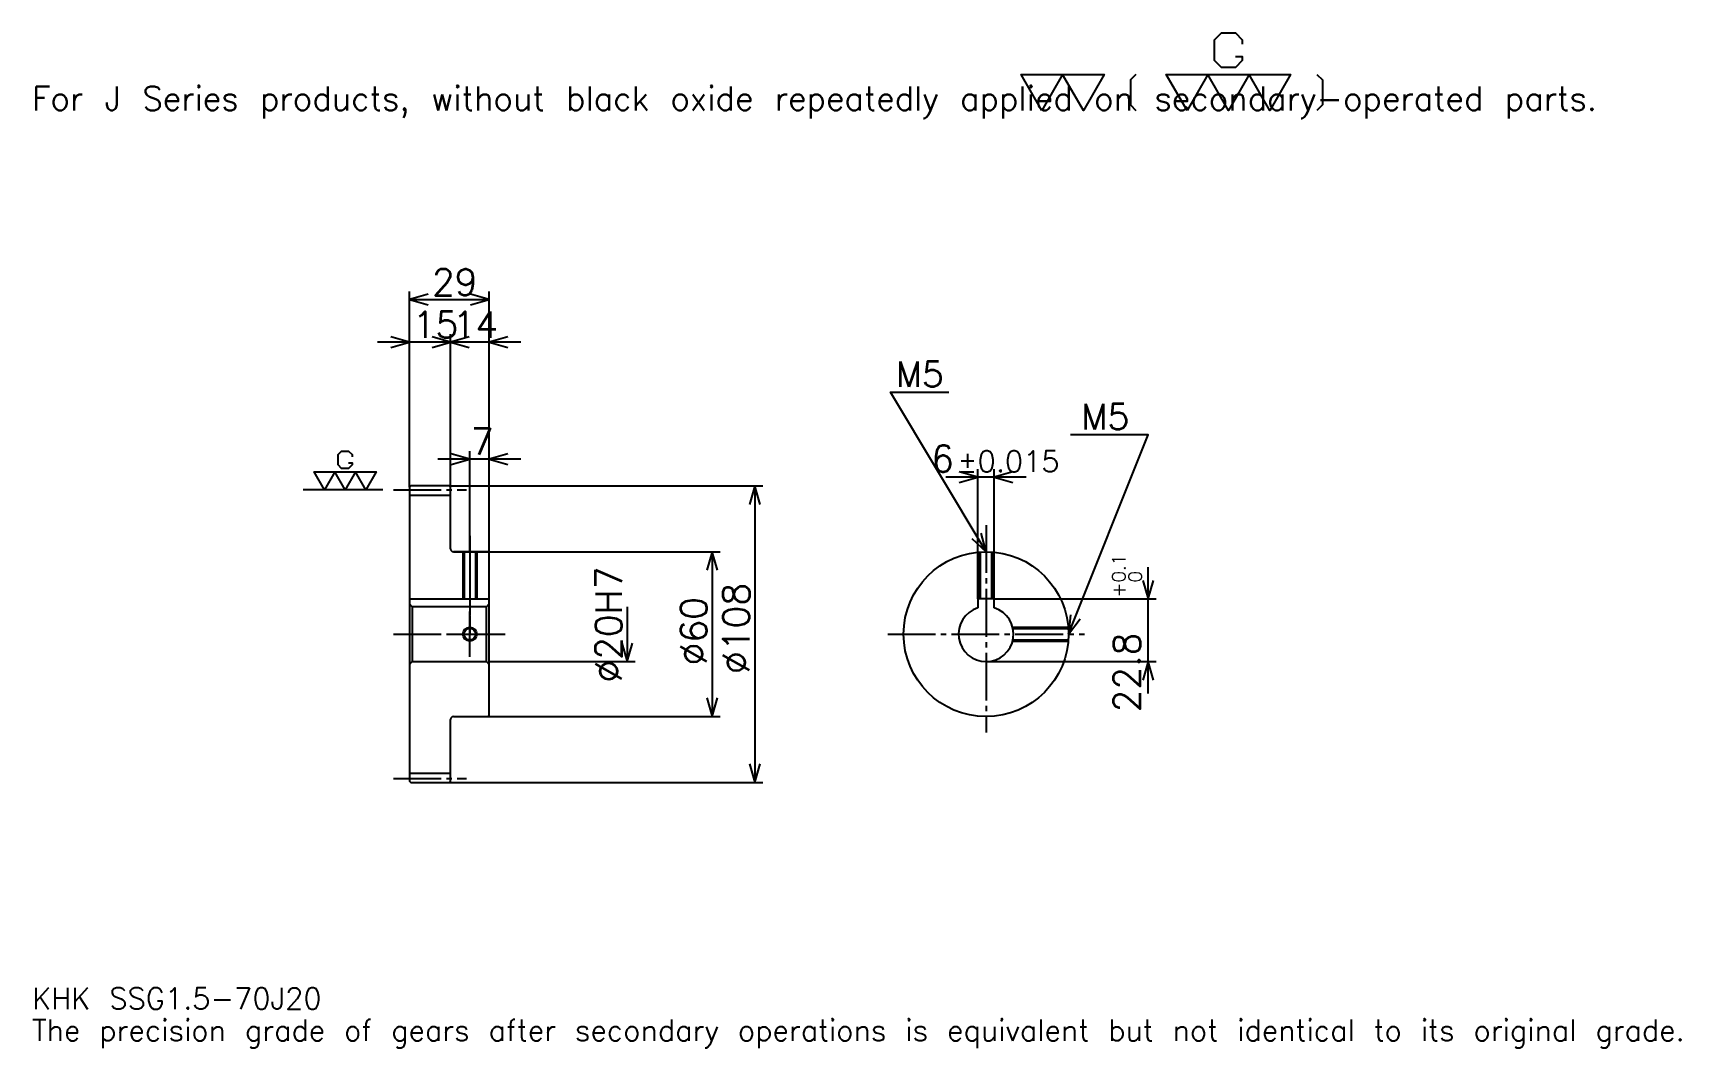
# Model space of a CAD drawing. Extents: x 20 to 620, y 7 to 376.
import ezdxf

# ---------------------------------------------------------------- set-up
doc = ezdxf.new("R2010")
doc.units = 0
doc.linetypes.add('DASHDOT', pattern=[23.217392, 17.413043, -1.934783, 1.934783, -1.934783])
doc.layers.get('0').update_dxf_attribs({"linetype": 'CONTINUOUS'})
doc.layers.add('DASHDOT', color=6, linetype='DASHDOT')
doc.styles.add('KANJI', font='TXT', dxfattribs={"bigfont": 'BIGFONT'})

msp = doc.modelspace()

# ---------------------------------------------------------------- linework, layer by layer
at = {"color": 5}
for p, q in [((156.717407, 211.684784), (156.717407, 282.304352)), ((185.717407, 211.684784), (185.717407, 282.304352)), ((156.717407, 279.402161), (185.717407, 279.402161)), ((171.717407, 211.684784), (171.717407, 266.826111)), ((183.326111, 263.92392), (145.108704, 263.92392)), ((197.326111, 263.92392), (160.108719, 263.92392)), ((178.717407, 211.684784), (178.717407, 224.260864)), ((197.326111, 221.358704), (167.108704, 221.358704)), ((363.630432, 170.484787), (363.630432, 217.67392)), ((369.630432, 170.484787), (369.630432, 217.67392)), ((156.717407, 211.184784), (156.717407, 211.684784)), ((171.217407, 211.684784), (185.717407, 211.684784)), ((171.717407, 211.184784), (171.717407, 211.684784)), ((178.717407, 187.684784), (178.717407, 211.684784)), ((178.717407, 187.684784), (178.717407, 211.684784)), ((185.717407, 211.684784), (285.358704, 211.684784)), ((185.717407, 187.184784), (185.717407, 211.684784)), ((282.456543, 211.684784), (282.456543, 103.684784)), ((381.239136, 214.771744), (352.021759, 214.771744)), ((172.717407, 187.684784), (185.717407, 187.684784)), ((185.717407, 187.684784), (269.880463, 187.684784)), ((266.978271, 187.684784), (266.978271, 127.684784)), ((425.652191, 136.076096), (425.652191, 182.093475)), ((369.630432, 170.484787), (428.554352, 170.484787)), ((236.021759, 167.684784), (236.021759, 147.684784)), ((185.717407, 147.684784), (238.923935, 147.684784)), ((366.630432, 147.684784), (428.554352, 147.684784)), ((172.717407, 127.684784), (185.717407, 127.684784)), ((185.717407, 127.684784), (269.880463, 127.684784)), ((171.217407, 103.684784), (185.717407, 103.684784)), ((185.717407, 103.684784), (285.358704, 103.684784))]:
    msp.add_line(p, q, dxfattribs=at)
at = {"color": 7}
msp.add_line((147.043488, 210.184784), (118.021759, 210.184784), dxfattribs=at)
at = {"color": 4}
for p, q in [((156.717407, 208.309784), (171.717407, 208.309784)), ((156.717407, 170.484787), (185.717407, 170.484787)), ((184.717407, 167.684784), (185.717407, 168.684784)), ((157.717407, 167.684784), (157.717407, 147.684784)), ((184.717407, 147.684784), (185.717407, 146.684784)), ((156.717407, 107.059784), (171.717407, 107.059784))]:
    msp.add_line(p, q, dxfattribs=at)
at = {"color": 7}
for points in [[(457.382599, 367.879547), (459.897827, 367.879547), (459.897827, 366.370422), (457.382599, 363.855225), (452.352173, 363.855225), (449.836945, 366.370422), (449.836945, 373.916077), (452.352173, 376.431305), (457.382599, 376.431305), (459.897827, 373.916077), (459.897827, 372.406952)], [(386.956512, 348.260864), (379.410858, 361.339996), (409.593475, 361.339996), (402.047821, 348.260864), (394.502167, 361.339996), (386.956512, 348.260864)], [(421.163452, 361.339996), (419.151306, 359.32782), (419.151306, 350.273041), (421.163452, 348.260864)], [(439.776062, 348.260864), (432.230438, 361.339996), (477.504333, 361.339996), (469.958679, 348.260864), (462.413025, 361.339996), (454.867371, 348.260864), (447.321716, 361.339996), (439.776062, 348.260864)], [(487.062164, 361.339996), (489.074341, 359.32782), (489.074341, 350.273041), (487.062164, 348.260864)], [(134.564148, 219.994141), (135.821747, 219.994141), (135.821747, 219.239563), (134.564148, 217.981964), (132.048935, 217.981964), (130.791321, 219.239563), (130.791321, 223.01239), (132.048935, 224.270004), (134.564148, 224.270004), (135.821747, 223.01239), (135.821747, 222.257828)], [(125.760887, 210.184784), (121.98806, 216.72435), (144.625015, 216.72435), (140.852188, 210.184784), (137.079361, 216.72435), (133.306534, 210.184784), (129.533707, 216.72435), (125.760887, 210.184784)]]:
    msp.add_lwpolyline(points, dxfattribs=at)
at = {"color": 5}
for points in [[(163.489151, 281.336975), (156.717407, 279.402161), (163.489151, 277.467407)], [(178.945663, 277.467407), (185.717407, 279.402161), (178.945663, 281.336975)], [(149.945663, 261.989136), (156.717407, 263.92392), (149.945663, 265.858704)], [(164.945663, 261.989136), (171.717407, 263.92392), (164.945663, 265.858704)], [(178.489151, 265.858704), (171.717407, 263.92392), (178.489151, 261.989136)], [(192.489151, 265.858704), (185.717407, 263.92392), (192.489151, 261.989136)], [(366.630432, 187.684784), (331.804382, 245.728271), (353.086975, 245.728271)], [(396.630432, 157.684784), (425.652191, 230.25), (397.404358, 230.25)], [(171.945663, 219.42392), (178.717407, 221.358704), (171.945663, 223.293488)], [(192.489151, 223.293488), (185.717407, 221.358704), (192.489151, 219.42392)], [(356.858704, 212.83696), (363.630432, 214.771744), (356.858704, 216.706528)], [(376.402191, 216.706528), (369.630432, 214.771744), (376.402191, 212.83696)], [(284.391327, 204.91304), (282.456543, 211.684784), (280.521759, 204.91304)], [(361.487366, 192.496063), (366.630432, 187.684784), (364.805481, 194.486938)], [(268.913055, 180.91304), (266.978271, 187.684784), (265.043488, 180.91304)], [(423.717407, 177.256531), (425.652191, 170.484787), (427.586975, 177.256531)], [(397.348633, 164.690781), (396.630432, 157.684784), (400.941528, 163.253845)], [(234.086975, 154.456528), (236.021759, 147.684784), (237.956543, 154.456528)], [(427.586975, 140.91304), (425.652191, 147.684784), (423.717407, 140.91304)], [(265.043488, 134.456528), (266.978271, 127.684784), (268.913055, 134.456528)], [(280.521759, 110.456528), (282.456543, 103.684784), (284.391327, 110.456528)]]:
    msp.add_lwpolyline(points, dxfattribs=at)
at = {"color": 4}
for points in [[(171.717407, 188.684784), (171.717407, 211.184784), (171.217407, 211.684784), (157.217407, 211.684784), (156.717407, 211.184784), (156.717407, 146.684784)], [(172.717407, 127.684784), (185.217407, 127.684784), (185.717407, 128.184784), (185.717407, 187.184784), (185.217407, 187.684784), (172.717407, 187.684784)], [(176.217407, 187.684784), (176.217407, 170.484787)], [(176.652405, 187.684784), (176.652405, 170.484787)], [(180.78241, 187.684784), (180.78241, 170.484787)], [(181.217407, 187.684784), (181.217407, 170.484787)], [(364.130432, 170.484787), (364.130432, 187.580444)], [(364.56543, 170.484787), (364.56543, 187.613632)], [(368.695435, 170.484787), (368.695435, 187.613632)], [(369.130432, 170.484787), (369.130432, 187.580444)], [(156.717407, 146.684784), (157.717407, 147.684784), (184.717407, 147.684784), (184.717407, 167.684784), (157.717407, 167.684784), (156.717407, 168.684784)], [(369.630432, 167.224182), (369.630432, 170.484787), (363.630432, 170.484787), (363.630432, 167.224182)], [(376.312927, 160.184784), (396.526093, 160.184784)], [(376.414917, 159.749786), (396.559296, 159.749786)], [(376.312927, 155.184784), (396.526093, 155.184784)], [(376.414917, 155.619781), (396.559296, 155.619781)], [(156.717407, 146.684784), (156.717407, 104.184784), (157.217407, 103.684784), (171.217407, 103.684784), (171.717407, 104.184784), (171.717407, 126.684784)]]:
    msp.add_lwpolyline(points, dxfattribs=at)
for centre, radius in [((366.630432, 157.684784), 30), ((178.717407, 157.684784), 2.065)]:
    msp.add_circle(centre, radius, dxfattribs=at)
at = {"color": 7}
msp.add_circle((178.717407, 157.684784), 2.5, dxfattribs=at)
at = {"color": 4}
for centre, radius, start, end in [((172.717407, 188.684784), 1, 180, 270), ((366.630432, 157.684784), 10, 107.457602748, 72.542397252), ((172.717407, 126.684784), 1, 90, 180)]:
    msp.add_arc(centre, radius, start, end, dxfattribs=at)
at = {"layer": 'DASHDOT', "color": 7}
for p, q in [((150.913055, 210.184784), (177.521759, 210.184784)), ((366.630432, 197.358704), (366.630432, 121.880432)), ((178.717407, 187.684784), (178.717407, 157.684784)), ((150.913055, 157.684784), (191.521759, 157.684784)), ((330.826111, 157.684784), (402.434814, 157.684784)), ((150.913055, 105.184784), (177.521759, 105.184784))]:
    msp.add_line(p, q, dxfattribs=at)
for points in [[(178.717407, 193.489136), (178.717407, 164.680435)], [(178.717407, 149.380432), (178.717407, 165.989136)], [(170.413055, 157.684784), (187.021759, 157.684784)]]:
    msp.add_lwpolyline(points, dxfattribs=at)

# ---------------------------------------------------------------- texts
at = {"color": 7, "style": 'KANJI'}
for s, height, p in [('For J Series products, without black oxide repeatedly applied on secondary-operated parts.', 8.706522, (19.347826, 348.260864)), ('29', 9.673913, (164.929367, 280.950012)), ('15', 9.673913, (157.929367, 265.471741)), ('14', 9.673913, (172.429367, 265.471741)), ('M5', 9.286957, (333.739136, 247.663055)), ('M5', 9.286957, (401.273926, 232.184784)), ('7', 9.673913, (179.07338, 222.906525)), ('6', 9.673913, (346.66156, 216.706528)), ('%%p0.015', 7.73913, (356.237549, 216.706528)), ('KHK SSG1.5-70J20', 7.73913, (19.347826, 21.282608)), ('The precision grade of gears after secondary operations is equivalent but not identical to its original grade.', 7.73913, (19.347826, 9.673913))]:
    msp.add_text(s, height=height, dxfattribs=at).set_placement(p)
for s, height, p in [('%%c20H7', 9.673913, (234.086975, 140.029892)), ('0.1', 4.836957, (417.332642, 176.51091)), ('0', 4.836957, (423.330444, 176.51091)), ('%%c108', 9.673913, (280.521759, 143.17392)), ('+', 4.836957, (417.332642, 171.093521)), ('%%c60', 9.673913, (265.043488, 146.317932)), ('22.8', 9.673913, (422.750031, 129.220993))]:
    msp.add_text(s, height=height, rotation=90, dxfattribs=at).set_placement(p)

doc.saveas('drawing.dxf')
